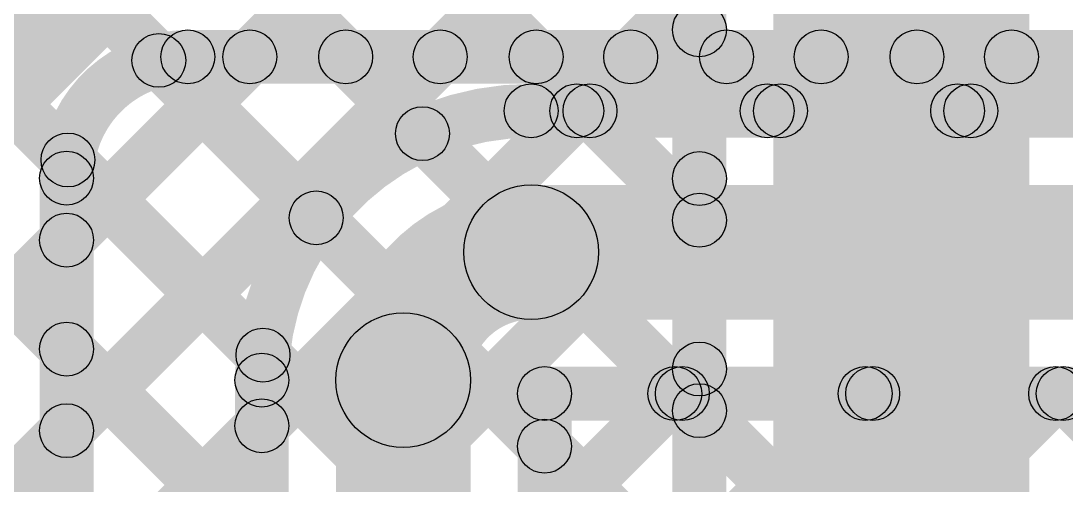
# Model space of a CAD drawing. Header units: millimetres. Extents: x 3.07 to 5.81, y 1.29 to 3.84.
# Drawn here: x 4.5692 to 4.7245, y 3.1254 to 3.1943 of the extents above; entities that cross this region are included whole.
import ezdxf

# ---------------------------------------------------------------- set-up
doc = ezdxf.new("R2010")
doc.units = ezdxf.units.MM
doc.header["$MEASUREMENT"] = 0
doc.layers.add('BottomLayer', color=5, linetype='Continuous')
doc.layers.add('TopLayer', color=1, linetype='Continuous')

msp = doc.modelspace()

# ---------------------------------------------------------------- hatches: boundary and pattern name
at = {"layer": 'BottomLayer'}
for points in [[(4.10078, 3.61517), (4.10644, 3.62083), (4.67283, 3.05444), (4.66717, 3.04878)], [(4.12906, 3.61517), (4.13472, 3.62083), (4.67283, 3.08272), (4.66717, 3.07706)], [(4.15735, 3.61517), (4.163, 3.62083), (4.67283, 3.111), (4.66717, 3.10535)], [(4.18563, 3.61517), (4.19129, 3.62083), (4.67283, 3.13929), (4.66717, 3.13363)], [(4.21392, 3.61517), (4.21957, 3.62083), (4.67283, 3.16757), (4.66717, 3.16192)], [(4.2422, 3.61517), (4.24786, 3.62083), (4.67283, 3.19586), (4.66717, 3.1902)], [(4.13517, 3.55249), (4.14083, 3.55815), (4.67283, 3.02615), (4.66717, 3.02049)], [(4.674, 2.02914), (4.666, 2.02914), (4.666, 3.485), (4.674, 3.485)], [(4.681, 2.036), (4.719, 2.036), (4.719, 3.474), (4.681, 3.474)], [(4.42183, 3.03024), (4.41617, 3.0359), (4.66717, 3.2869), (4.67283, 3.28124)], [(4.42183, 3.00196), (4.41617, 3.00762), (4.66717, 3.25862), (4.67283, 3.25296)], [(4.42183, 2.97367), (4.41617, 2.97933), (4.66717, 3.23033), (4.67283, 3.22467)], [(4.42183, 2.94539), (4.41617, 2.95105), (4.66717, 3.20205), (4.67283, 3.19639)], [(4.42183, 2.91711), (4.41617, 2.92276), (4.66717, 3.17376), (4.67283, 3.16811)], [(4.42183, 2.88882), (4.41617, 2.89448), (4.66717, 3.14548), (4.67283, 3.13982)]]:
    msp.add_hatch(color=5, dxfattribs=at).paths.add_polyline_path(points)
h = msp.add_hatch(color=5, dxfattribs=at)
edge = h.paths.add_edge_path()
edge.add_arc((4.67, 3.19303), 0.004, 0, 360)
h = msp.add_hatch(color=5, dxfattribs=at)
edge = h.paths.add_edge_path()
edge.add_arc((4.67, 3.17093), 0.004, 0, 360)
h = msp.add_hatch(color=5, dxfattribs=at)
edge = h.paths.add_edge_path()
edge.add_arc((4.67, 3.16474), 0.004, 0, 360)
h = msp.add_hatch(color=5, dxfattribs=at)
edge = h.paths.add_edge_path()
edge.add_arc((4.67, 3.14265), 0.004, 0, 360)
h = msp.add_hatch(color=5, dxfattribs=at)
edge = h.paths.add_edge_path()
edge.add_arc((4.67, 3.13646), 0.004, 0, 360)
at = {"layer": 'TopLayer'}
h = msp.add_hatch(color=1, dxfattribs=at)
edge = h.paths.add_edge_path()
edge.add_arc((4.5897, 3.18848), 0.004, 0, 360)
h = msp.add_hatch(color=1, dxfattribs=at)
edge = h.paths.add_edge_path()
edge.add_arc((4.594, 3.189), 0.004, 0, 360)
h = msp.add_hatch(color=1, dxfattribs=at)
edge = h.paths.add_edge_path()
edge.add_arc((4.594, 3.189), 0.004, 0, 360)
for points in [[(4.594, 3.185), (4.594, 3.193), (4.82534, 3.193), (4.82534, 3.185)], [(4.57883, 3.13067), (4.57317, 3.13633), (4.62867, 3.19183), (4.63433, 3.18617)], [(4.57883, 3.15896), (4.57317, 3.16462), (4.60038, 3.19183), (4.60604, 3.18617)], [(4.58687, 3.18565), (4.59253, 3.19131), (4.6159, 3.16793), (4.61025, 3.16227)], [(4.61463, 3.18617), (4.62029, 3.19183), (4.63169, 3.18043), (4.62603, 3.17477)], [(4.64292, 3.18617), (4.64857, 3.19183), (4.65657, 3.18383), (4.65092, 3.17817)], [(4.65461, 3.17817), (4.64895, 3.18383), (4.65695, 3.19183), (4.66261, 3.18617)], [(4.6712, 3.18617), (4.67686, 3.19183), (4.68486, 3.18383), (4.6792, 3.17817)], [(4.68289, 3.17817), (4.67724, 3.18383), (4.68524, 3.19183), (4.69089, 3.18617)], [(4.69948, 3.18617), (4.70514, 3.19183), (4.71314, 3.18383), (4.70748, 3.17817)], [(4.71118, 3.17817), (4.70552, 3.18383), (4.71352, 3.19183), (4.71918, 3.18617)], [(4.645, 3.177), (4.645, 3.185), (4.82534, 3.185), (4.82534, 3.177)], [(4.57337, 3.17086), (4.57903, 3.17652), (4.608, 3.14755), (4.60234, 3.14189)], [(4.58, 2.9725), (4.572, 2.9725), (4.572, 3.171), (4.58, 3.171)], [(4.645, 3.15), (4.645, 3.17), (4.87571, 3.17), (4.87571, 3.15)], [(4.57317, 3.14278), (4.57883, 3.14844), (4.60783, 3.11944), (4.60217, 3.11378)], [(4.647, 3.135), (4.647, 3.143), (4.82534, 3.143), (4.82534, 3.135)], [(4.609, 2.85831), (4.601, 2.85831), (4.601, 3.141), (4.609, 3.141)], [(4.636, 2.85831), (4.616, 2.85831), (4.616, 3.141), (4.636, 3.141)], [(4.64983, 3.08854), (4.64417, 3.09419), (4.69181, 3.14183), (4.69746, 3.13617)], [(4.64983, 3.11682), (4.64417, 3.12248), (4.66352, 3.14183), (4.66918, 3.13617)], [(4.64983, 3.06025), (4.64417, 3.06591), (4.72009, 3.14183), (4.72575, 3.13617)], [(4.66463, 3.13617), (4.67029, 3.14183), (4.82817, 2.98395), (4.82251, 2.97829)], [(4.69292, 3.13617), (4.69857, 3.14183), (4.82817, 3.01223), (4.82251, 3.00658)], [(4.7212, 3.13617), (4.72686, 3.14183), (4.82817, 3.04052), (4.82251, 3.03486)], [(4.651, 2.85831), (4.643, 2.85831), (4.643, 3.139), (4.651, 3.139)], [(4.57883, 3.10239), (4.57317, 3.10805), (4.60217, 3.13705), (4.60783, 3.13139)], [(4.64417, 3.12835), (4.64983, 3.134), (4.82817, 2.95567), (4.82251, 2.95001)]]:
    msp.add_hatch(color=1, dxfattribs=at).paths.add_polyline_path(points)
h = msp.add_hatch(color=1, dxfattribs=at)
edge = h.paths.add_edge_path()
edge.add_arc((4.60321, 3.189), 0.004, 0, 360)
h = msp.add_hatch(color=1, dxfattribs=at)
edge = h.paths.add_edge_path()
edge.add_arc((4.61746, 3.189), 0.004, 0, 360)
h = msp.add_hatch(color=1, dxfattribs=at)
edge = h.paths.add_edge_path()
edge.add_arc((4.6315, 3.189), 0.004, 0, 360)
h = msp.add_hatch(color=1, dxfattribs=at)
edge = h.paths.add_edge_path()
edge.add_arc((4.64574, 3.189), 0.004, 0, 360)
h = msp.add_hatch(color=1, dxfattribs=at)
edge = h.paths.add_edge_path()
edge.add_arc((4.65978, 3.189), 0.004, 0, 360)
h = msp.add_hatch(color=1, dxfattribs=at)
edge = h.paths.add_edge_path()
edge.add_arc((4.67403, 3.189), 0.004, 0, 360)
h = msp.add_hatch(color=1, dxfattribs=at)
edge = h.paths.add_edge_path()
edge.add_arc((4.68807, 3.189), 0.004, 0, 360)
h = msp.add_hatch(color=1, dxfattribs=at)
edge = h.paths.add_edge_path()
edge.add_arc((4.70231, 3.189), 0.004, 0, 360)
h = msp.add_hatch(color=1, dxfattribs=at)
edge = h.paths.add_edge_path()
edge.add_arc((4.71635, 3.189), 0.004, 0, 360)
h = msp.add_hatch(color=1, dxfattribs=at)
edge = h.paths.add_edge_path()
edge.add_arc((4.645, 3.181), 0.004, 0, 360)
h = msp.add_hatch(color=1, dxfattribs=at)
edge = h.paths.add_edge_path()
edge.add_arc((4.645, 3.181), 0.004, 0, 360)
h = msp.add_hatch(color=1, dxfattribs=at)
edge = h.paths.add_edge_path()
edge.add_arc((4.65178, 3.181), 0.004, 0, 360)
h = msp.add_hatch(color=1, dxfattribs=at)
edge = h.paths.add_edge_path()
edge.add_arc((4.65374, 3.181), 0.004, 0, 360)
h = msp.add_hatch(color=1, dxfattribs=at)
edge = h.paths.add_edge_path()
edge.add_arc((4.68007, 3.181), 0.004, 0, 360)
h = msp.add_hatch(color=1, dxfattribs=at)
edge = h.paths.add_edge_path()
edge.add_arc((4.68203, 3.181), 0.004, 0, 360)
h = msp.add_hatch(color=1, dxfattribs=at)
edge = h.paths.add_edge_path()
edge.add_arc((4.70835, 3.181), 0.004, 0, 360)
h = msp.add_hatch(color=1, dxfattribs=at)
edge = h.paths.add_edge_path()
edge.add_arc((4.71031, 3.181), 0.004, 0, 360)
h = msp.add_hatch(color=1, dxfattribs=at)
edge = h.paths.add_edge_path()
edge.add_arc((4.62886, 3.1776), 0.004, 0, 360)
h = msp.add_hatch(color=1, dxfattribs=at)
edge = h.paths.add_edge_path()
edge.add_arc((4.5762, 3.17369), 0.004, 0, 360)
h = msp.add_hatch(color=1, dxfattribs=at)
edge = h.paths.add_edge_path()
edge.add_arc((4.576, 3.171), 0.004, 0, 360)
h = msp.add_hatch(color=1, dxfattribs=at)
edge = h.paths.add_edge_path()
edge.add_arc((4.576, 3.171), 0.004, 0, 360)
h = msp.add_hatch(color=1, dxfattribs=at)
edge = h.paths.add_edge_path()
edge.add_arc((4.61308, 3.1651), 0.004, 0, 360)
h = msp.add_hatch(color=1, dxfattribs=at)
edge = h.paths.add_edge_path()
edge.add_arc((4.645, 3.16), 0.01, 0, 360)
h = msp.add_hatch(color=1, dxfattribs=at)
edge = h.paths.add_edge_path()
edge.add_arc((4.645, 3.16), 0.01, 0, 360)
h = msp.add_hatch(color=1, dxfattribs=at)
edge = h.paths.add_edge_path()
edge.add_arc((4.576, 3.16179), 0.004, 0, 360)
h = msp.add_hatch(color=1, dxfattribs=at)
edge = h.paths.add_edge_path()
edge.add_arc((4.626, 3.141), 0.01, 0, 360)
h = msp.add_hatch(color=1, dxfattribs=at)
edge = h.paths.add_edge_path()
edge.add_arc((4.626, 3.141), 0.01, 0, 360)
h = msp.add_hatch(color=1, dxfattribs=at)
edge = h.paths.add_edge_path()
edge.add_arc((4.576, 3.14561), 0.004, 0, 360)
h = msp.add_hatch(color=1, dxfattribs=at)
edge = h.paths.add_edge_path()
edge.add_arc((4.60517, 3.14472), 0.004, 0, 360)
h = msp.add_hatch(color=1, dxfattribs=at)
edge = h.paths.add_edge_path()
edge.add_arc((4.605, 3.141), 0.004, 0, 360)
h = msp.add_hatch(color=1, dxfattribs=at)
edge = h.paths.add_edge_path()
edge.add_arc((4.605, 3.141), 0.004, 0, 360)
h = msp.add_hatch(color=1, dxfattribs=at)
edge = h.paths.add_edge_path()
edge.add_arc((4.647, 3.139), 0.004, 0, 360)
h = msp.add_hatch(color=1, dxfattribs=at)
edge = h.paths.add_edge_path()
edge.add_arc((4.647, 3.139), 0.004, 0, 360)
h = msp.add_hatch(color=1, dxfattribs=at)
edge = h.paths.add_edge_path()
edge.add_arc((4.66635, 3.139), 0.004, 0, 360)
h = msp.add_hatch(color=1, dxfattribs=at)
edge = h.paths.add_edge_path()
edge.add_arc((4.66746, 3.139), 0.004, 0, 360)
h = msp.add_hatch(color=1, dxfattribs=at)
edge = h.paths.add_edge_path()
edge.add_arc((4.69463, 3.139), 0.004, 0, 360)
h = msp.add_hatch(color=1, dxfattribs=at)
edge = h.paths.add_edge_path()
edge.add_arc((4.69574, 3.139), 0.004, 0, 360)
h = msp.add_hatch(color=1, dxfattribs=at)
edge = h.paths.add_edge_path()
edge.add_arc((4.72292, 3.139), 0.004, 0, 360)
h = msp.add_hatch(color=1, dxfattribs=at)
edge = h.paths.add_edge_path()
edge.add_arc((4.72403, 3.139), 0.004, 0, 360)
h = msp.add_hatch(color=1, dxfattribs=at)
edge = h.paths.add_edge_path()
edge.add_arc((4.605, 3.13422), 0.004, 0, 360)
h = msp.add_hatch(color=1, dxfattribs=at)
edge = h.paths.add_edge_path()
edge.add_arc((4.576, 3.1335), 0.004, 0, 360)
h = msp.add_hatch(color=1, dxfattribs=at)
edge = h.paths.add_edge_path()
edge.add_arc((4.647, 3.13118), 0.004, 0, 360)

# ---------------------------------------------------------------- linework, layer by layer
at = {"layer": 'BottomLayer'}
for centre in [(4.67, 3.19303), (4.67, 3.17093), (4.67, 3.16474), (4.67, 3.14265), (4.67, 3.13646)]:
    msp.add_circle(centre, 0.004, dxfattribs=at)
at = {"layer": 'TopLayer'}
for points, const_width in [([(4.534, 3.171, -0.414214), (4.594, 3.231)], 0.008), ([(4.555, 3.171, -0.414214), (4.594, 3.21)], 0.02), ([(4.576, 3.171, -0.414214), (4.594, 3.189)], 0.008), ([(4.605, 3.141, -0.414214), (4.645, 3.181)], 0.008), ([(4.626, 3.141, -0.414214), (4.645, 3.16)], 0.02)]:
    msp.add_lwpolyline(points, format="xyb", dxfattribs=dict(at, const_width=const_width))
for centre, radius in [((4.5897, 3.18848), 0.004), ((4.594, 3.189), 0.004), ((4.594, 3.189), 0.004), ((4.60321, 3.189), 0.004), ((4.61746, 3.189), 0.004), ((4.6315, 3.189), 0.004), ((4.64574, 3.189), 0.004), ((4.65978, 3.189), 0.004), ((4.67403, 3.189), 0.004), ((4.68807, 3.189), 0.004), ((4.70231, 3.189), 0.004), ((4.71635, 3.189), 0.004), ((4.645, 3.181), 0.004), ((4.645, 3.181), 0.004), ((4.65178, 3.181), 0.004), ((4.65374, 3.181), 0.004), ((4.68007, 3.181), 0.004), ((4.68203, 3.181), 0.004), ((4.70835, 3.181), 0.004), ((4.71031, 3.181), 0.004), ((4.62886, 3.1776), 0.004), ((4.5762, 3.17369), 0.004), ((4.576, 3.171), 0.004), ((4.576, 3.171), 0.004), ((4.61308, 3.1651), 0.004), ((4.645, 3.16), 0.01), ((4.645, 3.16), 0.01), ((4.576, 3.16179), 0.004), ((4.626, 3.141), 0.01), ((4.626, 3.141), 0.01), ((4.576, 3.14561), 0.004), ((4.60517, 3.14472), 0.004), ((4.605, 3.141), 0.004), ((4.605, 3.141), 0.004), ((4.647, 3.139), 0.004), ((4.647, 3.139), 0.004), ((4.66635, 3.139), 0.004), ((4.66746, 3.139), 0.004), ((4.69463, 3.139), 0.004), ((4.69574, 3.139), 0.004), ((4.72292, 3.139), 0.004), ((4.72403, 3.139), 0.004), ((4.605, 3.13422), 0.004), ((4.576, 3.1335), 0.004), ((4.647, 3.13118), 0.004)]:
    msp.add_circle(centre, radius, dxfattribs=at)

doc.saveas('drawing.dxf')
